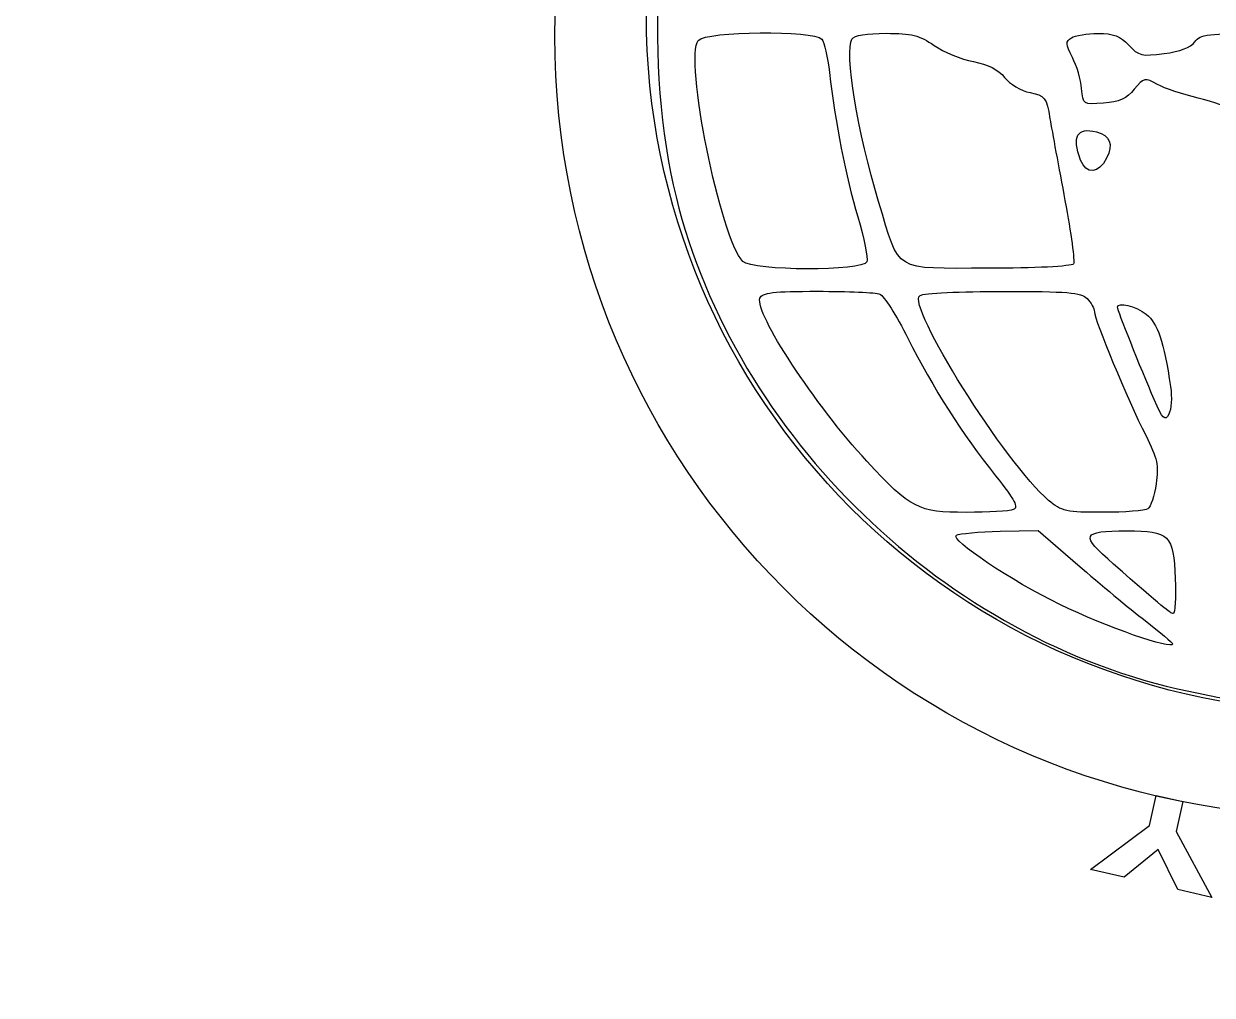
# Model space of a CAD drawing. Extents: x -139 to 87, y -93 to 92.
# Drawn here: x -99.94 to -73.45, y 22.63 to 44.27 of the extents above; entities that cross this region are included whole.
import ezdxf

# ---------------------------------------------------------------- set-up
doc = ezdxf.new("R2010")
doc.units = 0
doc.header["$MEASUREMENT"] = 0
doc.layers.add('LAYER_1', color=7, linetype='CONTINUOUS')

msp = doc.modelspace()

# ---------------------------------------------------------------- linework, layer by layer
at = {"layer": 'LAYER_1', "color": 250}
msp.add_ellipse((-70.7059, 44.0067), major_axis=(0, 17.4005), ratio=1, dxfattribs=at)
at = {"layer": 'LAYER_1', "color": 7}
msp.add_ellipse((-70.5297, 44.4765), major_axis=(0, 15.5362), ratio=1, dxfattribs=at)
at = {"layer": 'LAYER_1', "color": 250}
for points, knots in [([(-134.4311, 89.7359), (-134.4311, 89.7359), (-3.6755, 89.7359), (-3.6755, 89.7359), (-3.6755, 89.7359), (-1.1332, 89.7359), (0.9467, 87.656), (0.9467, 85.1137), (0.9467, 85.1137), (0.9467, 85.1137), (0.9467, 4.3582), (0.9467, 4.3582), (0.9467, 4.3582), (0.9467, 1.8158), (-1.1332, -0.2641), (-3.6755, -0.2641), (-3.6755, -0.2641), (-3.6755, -0.2641), (-134.4311, -0.2641), (-134.4311, -0.2641), (-134.4311, -0.2641), (-136.9734, -0.2641), (-139.0533, 1.8158), (-139.0533, 4.3582), (-139.0533, 4.3582), (-139.0533, 4.3582), (-139.0533, 85.1137), (-139.0533, 85.1137), (-139.0533, 85.1137), (-139.0533, 87.656), (-136.9734, 89.7359), (-134.4311, 89.7359)], [0, 0, 0, 0, 0.1111111, 0.1111111, 0.1111111, 0.1111111, 0.2222222, 0.2222222, 0.2222222, 0.2222222, 0.3333333, 0.3333333, 0.3333333, 0.3333333, 0.4444444, 0.4444444, 0.4444444, 0.4444444, 0.5555556, 0.5555556, 0.5555556, 0.5555556, 0.6666667, 0.6666667, 0.6666667, 0.6666667, 0.7777778, 0.7777778, 0.7777778, 0.7777778, 1, 1, 1, 1]), ([(-72.5914, 29.1468), (-72.7889, 29.1675), (-73.4124, 29.2814), (-73.9768, 29.4001), (-73.9768, 29.4001), (-79.3789, 30.5356), (-84.089, 35.0758), (-85.4059, 40.4169), (-85.4059, 40.4169), (-86.1104, 43.274), (-85.8969, 47.2491), (-84.9043, 49.7562), (-84.9043, 49.7562), (-84.1372, 51.6935), (-82.6598, 53.908), (-81.1953, 55.3152), (-81.1953, 55.3152), (-79.3024, 57.1343), (-76.0925, 58.7819), (-73.5399, 59.2448), (-73.5399, 59.2448), (-71.1223, 59.6832), (-67.938, 59.5074), (-65.8692, 58.8214), (-65.8692, 58.8214), (-64.8198, 58.4734), (-62.6295, 57.3516), (-61.6652, 56.6683), (-61.6652, 56.6683), (-60.526, 55.8611), (-58.9816, 54.3277), (-58.1894, 53.2173), (-58.1894, 53.2173), (-57.0845, 51.6685), (-56.0605, 49.3896), (-55.7126, 47.7053), (-55.7126, 47.7053), (-55.3137, 45.7741), (-55.3272, 42.8344), (-55.7437, 40.9301), (-55.7437, 40.9301), (-56.6634, 36.7245), (-59.4442, 32.9957), (-63.1904, 30.9448), (-63.1904, 30.9448), (-64.8755, 30.0222), (-66.6424, 29.4276), (-68.4167, 29.1858), (-68.4167, 29.1858), (-69.16, 29.0846), (-71.7622, 29.0602), (-72.5914, 29.1468)], [0, 0, 0, 0, 0.0714286, 0.0714286, 0.0714286, 0.0714286, 0.1428571, 0.1428571, 0.1428571, 0.1428571, 0.2142857, 0.2142857, 0.2142857, 0.2142857, 0.2857143, 0.2857143, 0.2857143, 0.2857143, 0.3571429, 0.3571429, 0.3571429, 0.3571429, 0.4285714, 0.4285714, 0.4285714, 0.4285714, 0.5, 0.5, 0.5, 0.5, 0.5714286, 0.5714286, 0.5714286, 0.5714286, 0.6428571, 0.6428571, 0.6428571, 0.6428571, 0.7142857, 0.7142857, 0.7142857, 0.7142857, 0.7857143, 0.7857143, 0.7857143, 0.7857143, 0.8571429, 0.8571429, 0.8571429, 0.8571429, 1, 1, 1, 1]), ([(-81.1509, 38.969), (-81.1207, 39.0475), (-81.2124, 39.4978), (-81.3544, 39.9696), (-81.3544, 39.9696), (-81.6197, 40.8506), (-81.8646, 42.1011), (-81.9849, 43.1879), (-81.9849, 43.1879), (-82.0223, 43.5266), (-82.1003, 43.8614), (-82.1583, 43.932), (-82.1583, 43.932), (-82.3252, 44.1354), (-84.7379, 44.1099), (-84.9097, 43.9029), (-84.9097, 43.9029), (-85.231, 43.5157), (-84.4162, 39.4792), (-83.9156, 38.9786), (-83.9156, 38.9786), (-83.7006, 38.7637), (-81.233, 38.7551), (-81.1509, 38.969), (-81.1509, 38.969), (-81.1509, 38.969), (-81.1509, 38.969), (-81.1509, 38.969)], [0, 0, 0, 0, 0.125, 0.125, 0.125, 0.125, 0.25, 0.25, 0.25, 0.25, 0.375, 0.375, 0.375, 0.375, 0.5, 0.5, 0.5, 0.5, 0.625, 0.625, 0.625, 0.625, 0.75, 0.75, 0.75, 0.75, 1, 1, 1, 1]), ([(-76.5473, 38.9212), (-76.515, 38.9735), (-76.6002, 39.6085), (-76.7367, 40.3323), (-76.7367, 40.3323), (-76.8731, 41.0562), (-77.0238, 41.8778), (-77.0716, 42.1581), (-77.0716, 42.1581), (-77.1526, 42.6341), (-77.1819, 42.6725), (-77.5156, 42.7401), (-77.5156, 42.7401), (-77.7123, 42.7799), (-77.9673, 42.9309), (-78.083, 43.076), (-78.083, 43.076), (-78.2246, 43.2536), (-78.4516, 43.3691), (-78.7791, 43.4303), (-78.7791, 43.4303), (-79.0464, 43.4802), (-79.4401, 43.6424), (-79.654, 43.7906), (-79.654, 43.7906), (-79.9785, 44.0155), (-80.156, 44.0602), (-80.7241, 44.0602), (-80.7241, 44.0602), (-81.1541, 44.0602), (-81.4342, 44.0134), (-81.4837, 43.9334), (-81.4837, 43.9334), (-81.6535, 43.6586), (-81.3564, 41.8425), (-80.8917, 40.3142), (-80.8917, 40.3142), (-80.4015, 38.7023), (-80.6051, 38.8261), (-78.4448, 38.8261), (-78.4448, 38.8261), (-77.4279, 38.8261), (-76.5797, 38.8686), (-76.5472, 38.9211), (-76.5472, 38.9211), (-76.5472, 38.9211), (-76.5473, 38.9212), (-76.5473, 38.9212)], [0, 0, 0, 0, 0.0769231, 0.0769231, 0.0769231, 0.0769231, 0.1538462, 0.1538462, 0.1538462, 0.1538462, 0.2307692, 0.2307692, 0.2307692, 0.2307692, 0.3076923, 0.3076923, 0.3076923, 0.3076923, 0.3846154, 0.3846154, 0.3846154, 0.3846154, 0.4615385, 0.4615385, 0.4615385, 0.4615385, 0.5384615, 0.5384615, 0.5384615, 0.5384615, 0.6153846, 0.6153846, 0.6153846, 0.6153846, 0.6923077, 0.6923077, 0.6923077, 0.6923077, 0.7692308, 0.7692308, 0.7692308, 0.7692308, 0.8461538, 0.8461538, 0.8461538, 0.8461538, 1, 1, 1, 1]), ([(-70.6642, 42.2516), (-70.6449, 43.2882), (-70.6735, 43.8214), (-70.7538, 43.918), (-70.7538, 43.918), (-70.8439, 44.0266), (-71.2067, 44.0602), (-72.2902, 44.0602), (-72.2902, 44.0602), (-73.552, 44.0602), (-73.7234, 44.0393), (-73.8427, 43.8708), (-73.8427, 43.8708), (-73.9295, 43.7482), (-74.1701, 43.6561), (-74.5251, 43.6095), (-74.5251, 43.6095), (-75.0274, 43.5435), (-75.0936, 43.5593), (-75.3155, 43.7988), (-75.3155, 43.7988), (-75.5034, 44.0015), (-75.6568, 44.0598), (-75.9988, 44.0586), (-75.9988, 44.0586), (-76.2414, 44.0578), (-76.5091, 44.0133), (-76.5936, 43.9598), (-76.5936, 43.9598), (-76.7289, 43.8743), (-76.7263, 43.8223), (-76.5717, 43.5252), (-76.5717, 43.5252), (-76.475, 43.3397), (-76.3828, 43.0262), (-76.3666, 42.8286), (-76.3666, 42.8286), (-76.3373, 42.4697), (-76.3369, 42.4694), (-75.8754, 42.5046), (-75.8754, 42.5046), (-75.525, 42.5313), (-75.36, 42.6055), (-75.1913, 42.8125), (-75.1913, 42.8125), (-74.9769, 43.0755), (-74.9586, 43.0794), (-74.6782, 42.9224), (-74.6782, 42.9224), (-74.5182, 42.8328), (-74.1102, 42.6962), (-73.7716, 42.6187), (-73.7716, 42.6187), (-73.1231, 42.4704), (-72.1512, 42.0168), (-71.5907, 41.6008), (-71.5907, 41.6008), (-71.3564, 41.4269), (-71.2571, 41.27), (-71.2571, 41.0732), (-71.2571, 41.0732), (-71.2571, 40.789), (-71.1249, 40.6711), (-70.8466, 40.7073), (-70.8466, 40.7073), (-70.7191, 40.7239), (-70.6878, 40.9885), (-70.6642, 42.2516), (-70.6642, 42.2516), (-70.6642, 42.2516), (-70.6642, 42.2516), (-70.6642, 42.2516)], [0, 0, 0, 0, 0.0526316, 0.0526316, 0.0526316, 0.0526316, 0.1052632, 0.1052632, 0.1052632, 0.1052632, 0.1578947, 0.1578947, 0.1578947, 0.1578947, 0.2105263, 0.2105263, 0.2105263, 0.2105263, 0.2631579, 0.2631579, 0.2631579, 0.2631579, 0.3157895, 0.3157895, 0.3157895, 0.3157895, 0.3684211, 0.3684211, 0.3684211, 0.3684211, 0.4210526, 0.4210526, 0.4210526, 0.4210526, 0.4736842, 0.4736842, 0.4736842, 0.4736842, 0.5263158, 0.5263158, 0.5263158, 0.5263158, 0.5789474, 0.5789474, 0.5789474, 0.5789474, 0.6315789, 0.6315789, 0.6315789, 0.6315789, 0.6842105, 0.6842105, 0.6842105, 0.6842105, 0.7368421, 0.7368421, 0.7368421, 0.7368421, 0.7894737, 0.7894737, 0.7894737, 0.7894737, 0.8421053, 0.8421053, 0.8421053, 0.8421053, 0.8947368, 0.8947368, 0.8947368, 0.8947368, 1, 1, 1, 1]), ([(-75.8099, 41.2792), (-75.6548, 41.5904), (-75.7308, 41.7879), (-76.0349, 41.8643), (-76.0349, 41.8643), (-76.4701, 41.9735), (-76.5884, 41.7635), (-76.3883, 41.2372), (-76.3883, 41.2372), (-76.2632, 40.9081), (-75.9848, 40.9284), (-75.8099, 41.2792)], [0, 0, 0, 0, 0.25, 0.25, 0.25, 0.25, 0.5, 0.5, 0.5, 0.5, 1, 1, 1, 1]), ([(-77.8885, 33.4479), (-77.7633, 33.4959), (-77.8471, 33.6562), (-78.2828, 34.2024), (-78.2828, 34.2024), (-79.0269, 35.1349), (-79.6761, 36.1523), (-80.238, 37.2665), (-80.238, 37.2665), (-80.4942, 37.7746), (-80.7759, 38.218), (-80.8638, 38.2517), (-80.8638, 38.2517), (-80.9517, 38.2854), (-81.5755, 38.313), (-82.2501, 38.313), (-82.2501, 38.313), (-83.2373, 38.313), (-83.4878, 38.2835), (-83.5346, 38.1614), (-83.5346, 38.1614), (-83.6601, 37.8344), (-82.3082, 35.773), (-81.1496, 34.5247), (-81.1496, 34.5247), (-80.1667, 33.4657), (-80.0152, 33.3878), (-78.9371, 33.3873), (-78.9371, 33.3873), (-78.4478, 33.3871), (-77.9759, 33.4144), (-77.8885, 33.4479), (-77.8885, 33.4479), (-77.8885, 33.4479), (-77.8885, 33.4479), (-77.8885, 33.4479)], [0, 0, 0, 0, 0.1, 0.1, 0.1, 0.1, 0.2, 0.2, 0.2, 0.2, 0.3, 0.3, 0.3, 0.3, 0.4, 0.4, 0.4, 0.4, 0.5, 0.5, 0.5, 0.5, 0.6, 0.6, 0.6, 0.6, 0.7, 0.7, 0.7, 0.7, 0.8, 0.8, 0.8, 0.8, 1, 1, 1, 1]), ([(-74.8891, 33.4654), (-74.8264, 33.5069), (-74.7432, 33.7569), (-74.7043, 34.0209), (-74.7043, 34.0209), (-74.6438, 34.4321), (-74.6774, 34.5878), (-74.9384, 35.105), (-74.9384, 35.105), (-75.3392, 35.8988), (-76.0808, 37.6847), (-76.0808, 37.8558), (-76.0808, 37.8558), (-76.0808, 37.9299), (-76.1534, 38.0631), (-76.2421, 38.1518), (-76.2421, 38.1518), (-76.3759, 38.2856), (-76.6943, 38.3128), (-78.115, 38.3115), (-78.115, 38.3115), (-79.0565, 38.3107), (-79.8902, 38.2697), (-79.9678, 38.2205), (-79.9678, 38.2205), (-80.2885, 38.0174), (-78.0518, 34.4541), (-77.1019, 33.6548), (-77.1019, 33.6548), (-76.8117, 33.4107), (-76.7043, 33.387), (-75.8933, 33.3884), (-75.8933, 33.3884), (-75.4037, 33.3892), (-74.9519, 33.4239), (-74.8891, 33.4654), (-74.8891, 33.4654), (-74.8891, 33.4654), (-74.8891, 33.4654), (-74.8891, 33.4654)], [0, 0, 0, 0, 0.0909091, 0.0909091, 0.0909091, 0.0909091, 0.1818182, 0.1818182, 0.1818182, 0.1818182, 0.2727273, 0.2727273, 0.2727273, 0.2727273, 0.3636364, 0.3636364, 0.3636364, 0.3636364, 0.4545455, 0.4545455, 0.4545455, 0.4545455, 0.5454545, 0.5454545, 0.5454545, 0.5454545, 0.6363636, 0.6363636, 0.6363636, 0.6363636, 0.7272727, 0.7272727, 0.7272727, 0.7272727, 0.8181818, 0.8181818, 0.8181818, 0.8181818, 1, 1, 1, 1]), ([(-74.384, 36.1889), (-74.5341, 37.1965), (-74.6694, 37.5998), (-74.9247, 37.8006), (-74.9247, 37.8006), (-75.157, 37.9834), (-75.5676, 38.0829), (-75.5676, 37.9565), (-75.5676, 37.9565), (-75.5676, 37.8969), (-75.0512, 36.6012), (-74.7486, 35.9014), (-74.7486, 35.9014), (-74.5582, 35.4612), (-74.512, 35.4146), (-74.4233, 35.5733), (-74.4233, 35.5733), (-74.3664, 35.6749), (-74.3487, 35.952), (-74.384, 36.1889)], [0, 0, 0, 0, 0.1666667, 0.1666667, 0.1666667, 0.1666667, 0.3333333, 0.3333333, 0.3333333, 0.3333333, 0.5, 0.5, 0.5, 0.5, 0.6666667, 0.6666667, 0.6666667, 0.6666667, 1, 1, 1, 1]), ([(-74.336, 30.456), (-74.336, 30.4809), (-74.6131, 30.7145), (-74.9517, 30.975), (-74.9517, 30.975), (-75.2903, 31.2355), (-75.9641, 31.7947), (-76.4491, 32.2176), (-76.4491, 32.2176), (-76.4491, 32.2176), (-77.331, 32.9865), (-77.331, 32.9865), (-77.331, 32.9865), (-77.331, 32.9865), (-78.1845, 32.9677), (-78.1845, 32.9677), (-78.1845, 32.9677), (-78.654, 32.9573), (-79.0912, 32.916), (-79.1562, 32.8758), (-79.1562, 32.8758), (-79.3102, 32.7807), (-77.9289, 31.8571), (-76.8505, 31.334), (-76.8505, 31.334), (-75.8178, 30.8332), (-74.3361, 30.3157), (-74.3361, 30.456), (-74.3361, 30.456), (-74.3361, 30.456), (-74.336, 30.456), (-74.336, 30.456)], [0, 0, 0, 0, 0.1111111, 0.1111111, 0.1111111, 0.1111111, 0.2222222, 0.2222222, 0.2222222, 0.2222222, 0.3333333, 0.3333333, 0.3333333, 0.3333333, 0.4444444, 0.4444444, 0.4444444, 0.4444444, 0.5555556, 0.5555556, 0.5555556, 0.5555556, 0.6666667, 0.6666667, 0.6666667, 0.6666667, 0.7777778, 0.7777778, 0.7777778, 0.7777778, 1, 1, 1, 1]), ([(-74.2812, 31.9159), (-74.3155, 32.8844), (-74.4096, 32.977), (-75.3563, 32.9748), (-75.3563, 32.9748), (-76.3753, 32.9724), (-76.4078, 32.8909), (-75.6532, 32.2318), (-75.6532, 32.2318), (-74.5479, 31.2663), (-74.3895, 31.1356), (-74.3203, 31.1323), (-74.3203, 31.1323), (-74.2835, 31.1305), (-74.2658, 31.4832), (-74.2812, 31.916), (-74.2812, 31.916), (-74.2812, 31.916), (-74.2812, 31.9159), (-74.2812, 31.9159)], [0, 0, 0, 0, 0.1666667, 0.1666667, 0.1666667, 0.1666667, 0.3333333, 0.3333333, 0.3333333, 0.3333333, 0.5, 0.5, 0.5, 0.5, 0.6666667, 0.6666667, 0.6666667, 0.6666667, 1, 1, 1, 1]), ([(-73.4645, 24.8092), (-73.4645, 24.8092), (-74.2624, 26.2756), (-74.2624, 26.2756), (-74.2624, 26.2756), (-74.2624, 26.2756), (-74.1087, 26.9422), (-74.1087, 26.9422), (-74.1087, 26.9422), (-74.1087, 26.9422), (-74.7018, 27.0794), (-74.7018, 27.0794), (-74.7018, 27.0794), (-74.7018, 27.0794), (-74.856, 26.4129), (-74.856, 26.4129), (-74.856, 26.4129), (-74.856, 26.4129), (-76.1678, 25.4332), (-76.1678, 25.4332), (-76.1678, 25.4332), (-76.1678, 25.4332), (-75.4195, 25.2602), (-75.4195, 25.2602), (-75.4195, 25.2602), (-75.4195, 25.2602), (-74.6578, 25.8789), (-74.6578, 25.8789), (-74.6578, 25.8789), (-74.6578, 25.8789), (-74.219, 24.9832), (-74.219, 24.9832), (-74.219, 24.9832), (-74.219, 24.9832), (-73.4645, 24.8092), (-73.4645, 24.8092)], [0, 0, 0, 0, 0.1, 0.1, 0.1, 0.1, 0.2, 0.2, 0.2, 0.2, 0.3, 0.3, 0.3, 0.3, 0.4, 0.4, 0.4, 0.4, 0.5, 0.5, 0.5, 0.5, 0.6, 0.6, 0.6, 0.6, 0.7, 0.7, 0.7, 0.7, 0.8, 0.8, 0.8, 0.8, 1, 1, 1, 1])]:
    msp.add_open_spline(points, degree=3, knots=knots, dxfattribs=at)

doc.saveas('drawing.dxf')
